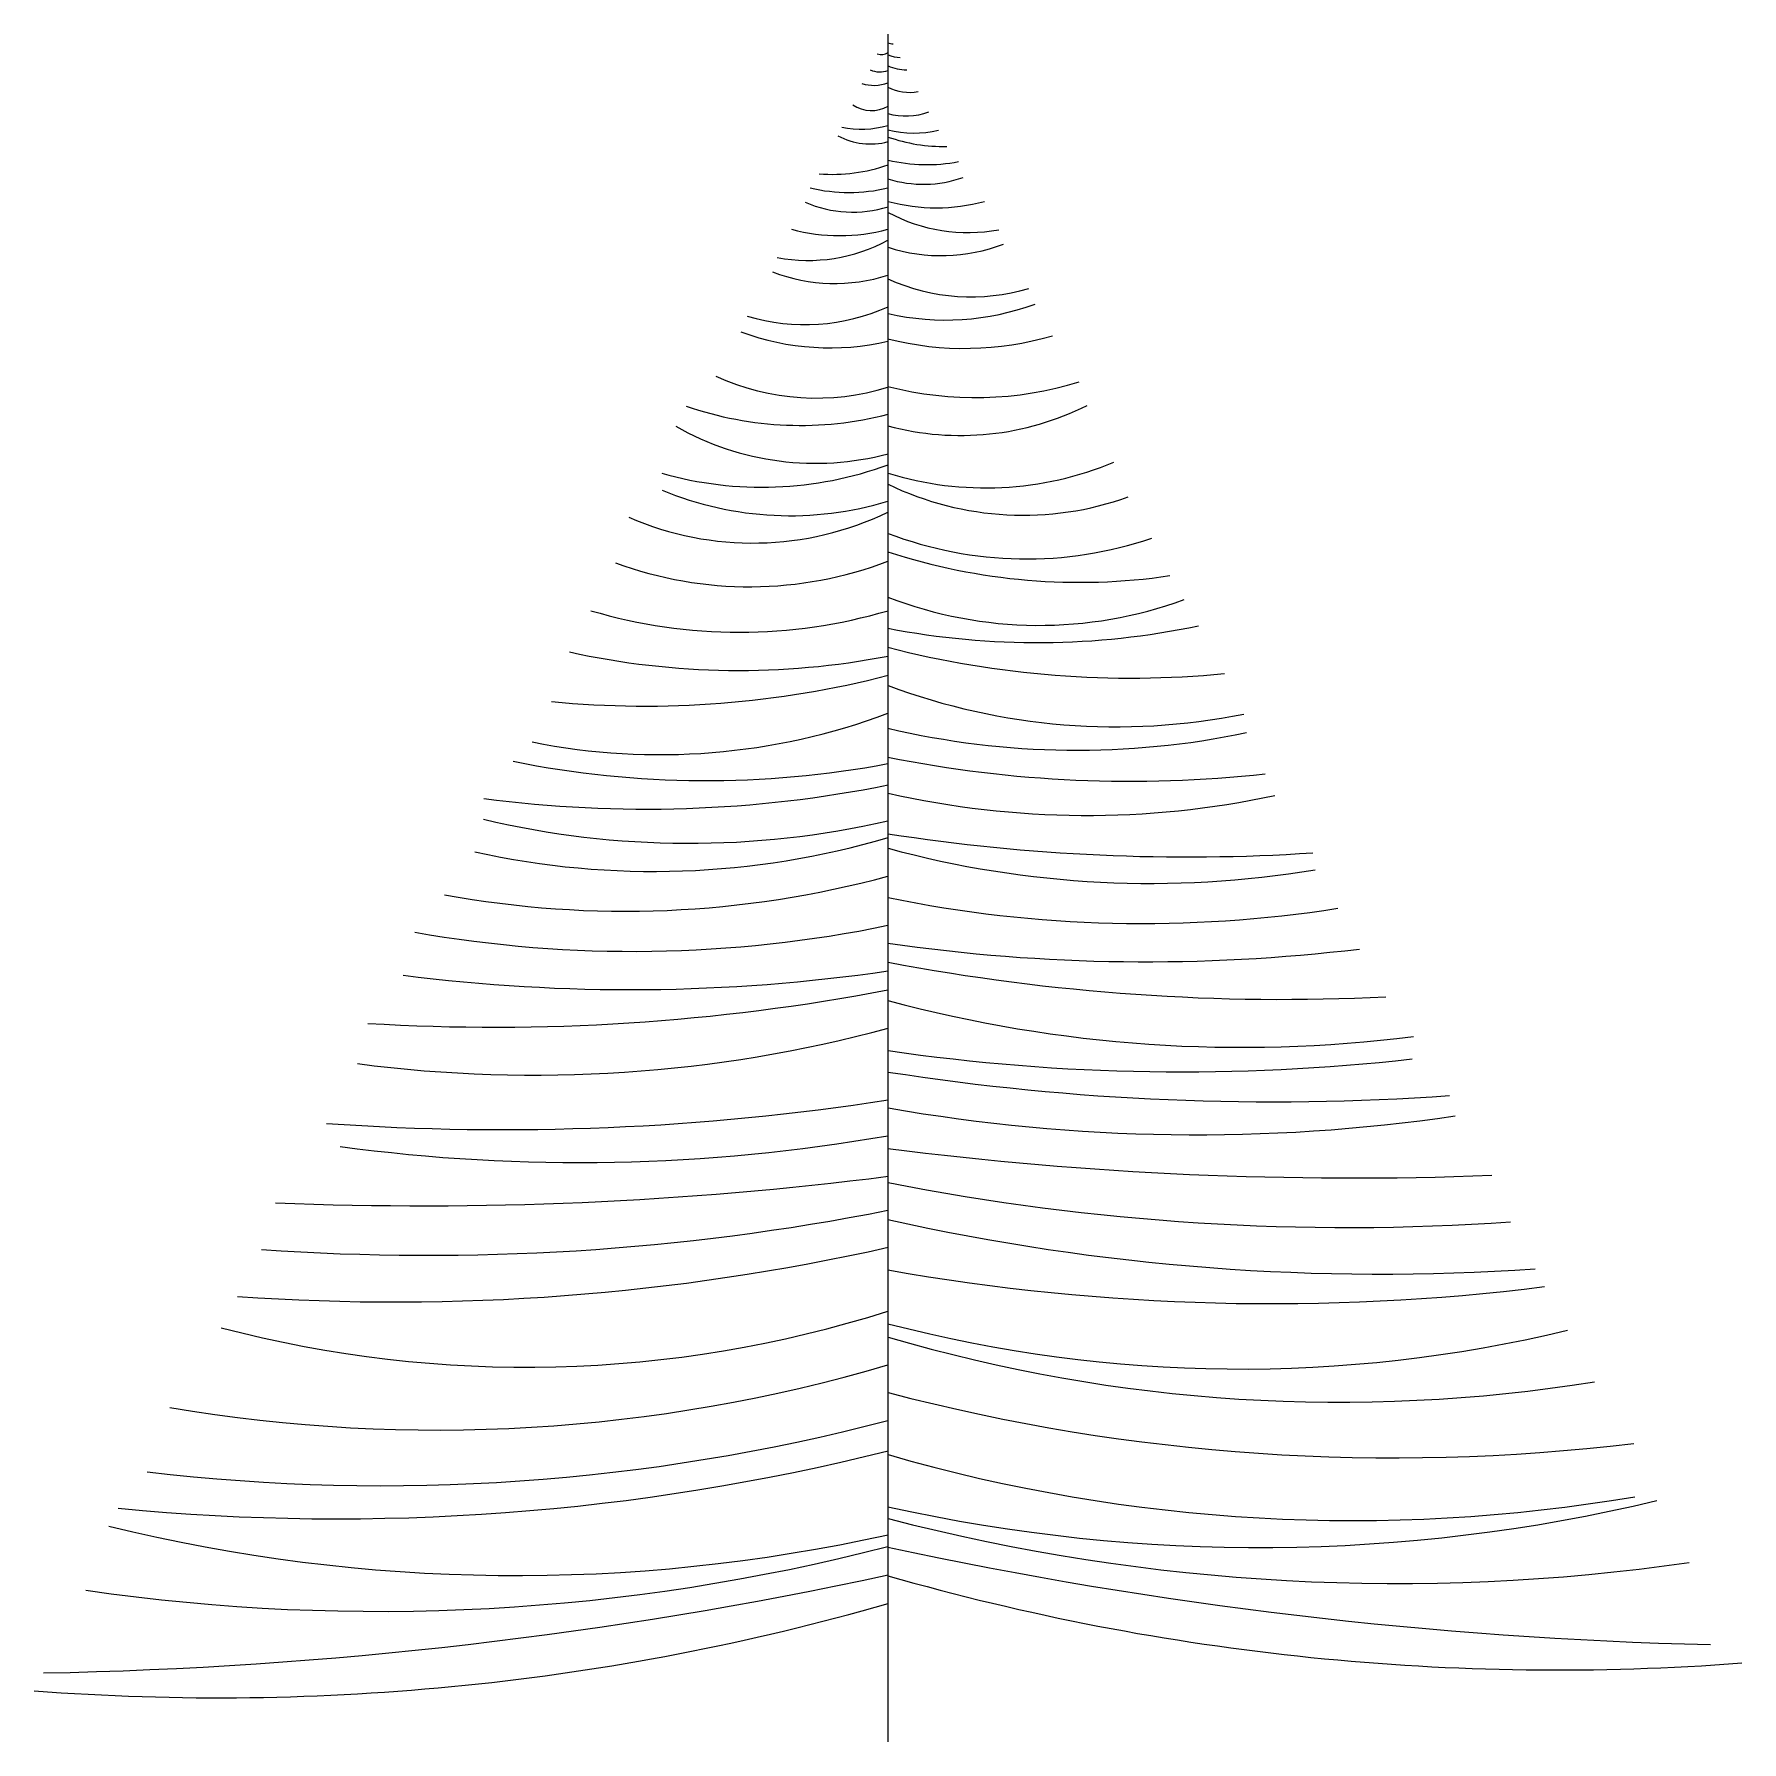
# Model space of a CAD drawing. Header units: metres. Extents: x -5 to 5, y 0 to 10.
import ezdxf

# ---------------------------------------------------------------- set-up
doc = ezdxf.new("R2010")
doc.units = ezdxf.units.M
doc.header["$LTSCALE"] = 0.2

msp = doc.modelspace()

# ---------------------------------------------------------------- linework, layer by layer
msp.add_line((0, 0), (0, 10))
for centre, radius, start, end in [((0.047, 10.086), 0.144, 250.743, 262.9857), ((-0.039, 9.955), 0.0739, 251.4587, 302.237), ((0.082, 10.091), 0.228, 248.9477, 267.3999), ((0.115, 10.087), 0.296, 247.1554, 268.9776), ((-0.082, 9.928), 0.228, 251.7673, 291.0523), ((-0.047, 9.923), 0.144, 246.5996, 289.257), ((0.126, 9.937), 0.278, 242.9784, 280.3742), ((-0.097, 9.741), 0.189, 234.8008, 301.0051), ((0.103, 9.924), 0.403, 255.1195, 289.649), ((-0.103, 9.76), 0.403, 241.8883, 284.8805), ((-0.158, 9.995), 0.552, 258.1947, 286.6035), ((0.153, 10.051), 0.63, 255.9271, 283.0139), ((0.328, 10.337), 0.995, 250.7315, 270.9446), ((-0.328, 10.174), 0.995, 265.6992, 289.2685), ((0.228, 10.228), 0.992, 256.7272, 280.7759), ((0.207, 9.817), 0.696, 252.6558, 289.5081), ((-0.207, 9.654), 0.696, 246.4222, 287.3442), ((-0.228, 10.065), 0.992, 256.7272, 283.2728), ((0.283, 10.057), 1.074, 254.751, 285.249), ((0.468, 9.821), 0.983, 241.5754, 280.5692), ((-0.283, 9.894), 1.074, 254.751, 285.249), ((-0.468, 9.658), 0.983, 259.4308, 298.4246), ((0.312, 9.715), 1.012, 252.0501, 291.0877), ((-0.312, 9.552), 1.012, 248.9123, 287.9499), ((0.486, 9.64), 1.178, 245.6188, 286.6677), ((-0.486, 9.477), 1.178, 253.3323, 294.3812), ((0.338, 9.833), 1.507, 257.0609, 290.3222), ((-0.338, 9.67), 1.507, 249.6778, 282.9391), ((0.447, 9.988), 1.828, 255.8287, 286.3751), ((-0.419, 9.293), 1.424, 245.5393, 287.1102), ((0.511, 9.92), 2.048, 255.5444, 287.297), ((-0.511, 9.757), 2.048, 250.8814, 284.4556), ((0.425, 9.297), 1.647, 255.0416, 296.7435), ((-0.425, 9.134), 1.647, 240.2356, 284.9584), ((-0.738, 9.489), 2.142, 254.098, 290.168), ((0.572, 9.295), 1.952, 252.9668, 292.6406), ((-0.572, 9.132), 1.952, 247.3594, 287.0332), ((0.792, 9.003), 1.82, 244.2235, 289.748), ((-0.792, 8.84), 1.82, 246.4843, 295.7765), ((0.811, 9.196), 2.269, 249.0602, 288.8803), ((-0.811, 9.033), 2.269, 249.766, 290.9398), ((1.121, 10.392), 3.602, 251.8649, 278.4427), ((0.885, 8.988), 2.45, 248.816, 290.2594), ((-0.87, 9.569), 3.071, 253.5482, 286.4624), ((0.874, 11.01), 4.573, 258.9776, 281.9043), ((1.42, 11.903), 5.674, 255.5016, 275.5722), ((-0.874, 10.847), 4.573, 257.4942, 281.0224), ((-1.42, 11.739), 5.674, 264.4278, 284.4984), ((1.336, 9.755), 3.811, 249.4785, 281.3078), ((-1.336, 9.592), 3.811, 258.6922, 290.5215), ((1.107, 10.648), 4.841, 256.7772, 281.8239), ((-1.063, 11.364), 5.735, 258.6163, 280.6782), ((1.42, 12.839), 7.214, 258.6464, 276.2775), ((-1.42, 12.676), 7.214, 262.4625, 281.3536), ((1.164, 10.656), 5.231, 257.1438, 282.1485), ((-1.164, 10.493), 5.231, 256.6775, 282.8562), ((1.75, 16.516), 11.334, 261.1158, 273.7347), ((-1.372, 9.942), 4.845, 257.5241, 286.4507), ((1.538, 10.875), 5.848, 254.7551, 279.4835), ((-1.538, 10.712), 5.848, 259.563, 285.2449), ((1.491, 12.16), 7.368, 258.3269, 278.9323), ((-1.491, 11.997), 7.368, 259.9985, 281.6731), ((1.512, 15.059), 10.491, 261.7112, 276.8338), ((-1.512, 14.896), 10.491, 262.7292, 278.2888), ((2.308, 16.682), 12.334, 259.2156, 272.8189), ((-2.308, 16.519), 12.334, 266.5726, 280.7844), ((2.071, 12.018), 7.951, 254.9007, 277.2638), ((-2.071, 11.855), 7.951, 262.5159, 285.0993), ((1.723, 15.826), 11.903, 261.678, 276.4905), ((2.254, 18.396), 14.648, 261.147, 274.0501), ((-2.254, 18.233), 14.648, 265.9548, 278.853), ((1.807, 13.991), 10.436, 260.0313, 278.3418), ((-1.807, 13.828), 10.436, 262.2826, 279.9687), ((2.721, 24.826), 21.524, 262.7374, 272.1696), ((-2.721, 24.663), 21.524, 267.695, 277.2626), ((2.691, 16.866), 13.854, 258.8003, 273.9535), ((-2.691, 16.703), 13.854, 265.9554, 281.1997), ((2.884, 15.892), 13.153, 257.3322, 273.9482), ((-2.884, 15.729), 13.153, 265.966, 282.6678), ((2.247, 15.438), 12.872, 259.9448, 277.1285), ((-2.119, 9.198), 7.004, 255.2326, 287.6095), ((2.065, 10.343), 8.16, 255.3374, 283.559), ((2.644, 11.34), 9.351, 253.5759, 279.186), ((-2.644, 11.177), 9.351, 260.39, 286.4241), ((2.963, 13.333), 11.67, 255.2929, 276.9084), ((-2.963, 13.17), 11.67, 263.228, 284.7071), ((-3.223, 14.54), 13.234, 264.4289, 284.0969), ((2.724, 11.105), 9.809, 253.8794, 279.6798), ((2.174, 11.146), 10.008, 257.4515, 283.4489), ((2.984, 12.816), 11.889, 255.4646, 278.2589), ((-2.174, 10.982), 10.008, 256.1954, 282.5485), ((-2.984, 12.653), 11.889, 261.7176, 284.5354), ((5.43, 26.354), 25.792, 257.8458, 268.6356), ((-5.43, 26.191), 25.792, 271.0757, 282.1542), ((3.921, 14.631), 14.21, 253.9813, 274.3541), ((-3.921, 14.468), 14.21, 265.6459, 286.0187)]:
    msp.add_arc(centre, radius, start, end)

doc.saveas('drawing.dxf')
